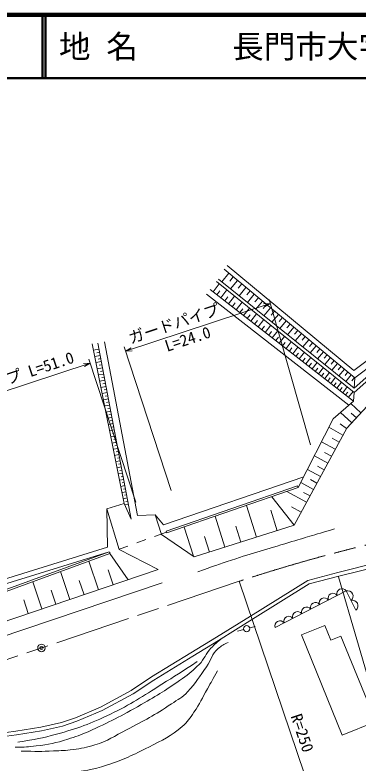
# Model space of a CAD drawing. Units: millimetres, scale not verified. Extents: x 40000 to 680000, y 20000 to 380000.
# Drawn here: x 363403 to 417783, y 261449 to 380000 of the extents above; entities that cross this region are included whole.
import ezdxf
from ezdxf.enums import TextEntityAlignment as Align

# ---------------------------------------------------------------- set-up
doc = ezdxf.new("R2010")
doc.units = ezdxf.units.MM
doc.header["$LTSCALE"] = 1000
doc.header["$PDMODE"] = 32
doc.header["$PDSIZE"] = 500
doc.linetypes.add('CHAIN', pattern=[18.5, 12, -1.5, 3.5, -1.5])
for name, color, linetype, lineweight in [('M-BGD', 7, 'Continuous', 13), ('M-BMK', 2, 'CHAIN', 13), ('M-BMK-SRVR', 3, 'Continuous', 13), ('M-STR-HTXT', 7, 'Continuous', 13), ('M-TTL', 2, 'Continuous', 140), ('M-TTL-LINE', 7, 'Continuous', 50), ('M-TTL-TXT', 7, 'Continuous', 13)]:
    doc.layers.add(name, color=color, linetype=linetype, lineweight=lineweight)
doc.styles.add('ＭＳ ゴシック', font='')
doc.styles.get('ＭＳ ゴシック').set_extended_font_data('MS Gothic')

msp = doc.modelspace()

# ---------------------------------------------------------------- linework, layer by layer
at = {"layer": 'M-BGD'}
for p, q in [((417100, 323678), (397054, 340312)), ((397320, 339067), (396191, 337707)), ((417268, 322514), (396550, 339706)), ((398000, 338503), (397435, 337823)), ((398680, 337938), (397569, 336600)), ((394795, 336142), (395775, 337400)), ((399349, 337383), (398794, 336713)), ((400019, 336827), (398925, 335509)), ((416338, 318170), (393759, 335747)), ((417068, 318803), (394342, 336495)), ((395415, 335660), (395897, 336279)), ((396034, 335178), (396998, 336416)), ((400678, 336281), (400131, 335622)), ((401336, 335734), (400260, 334436)), ((396644, 334703), (397119, 335313)), ((397254, 334228), (398204, 335448)), ((397854, 333760), (398322, 334361)), ((398455, 333293), (399390, 334494)), ((401985, 335195), (401447, 334547)), ((402634, 334657), (401574, 333380)), ((399046, 332833), (399507, 333424)), ((399638, 332372), (400559, 333555)), ((403272, 334127), (402742, 333489)), ((403911, 333598), (402868, 332341)), ((400220, 331919), (400674, 332501)), ((400803, 331465), (401709, 332630)), ((404539, 333076), (404018, 332447)), ((405168, 332554), (404141, 331317)), ((405787, 332041), (405273, 331422)), ((401376, 331019), (401822, 331592)), ((401949, 330573), (402842, 331719)), ((403079, 329694), (403958, 330823)), ((406405, 331528), (405394, 330310)), ((407014, 331022), (406509, 330413)), ((402514, 330133), (402954, 330698)), ((403635, 329261), (404067, 329817)), ((404191, 328828), (405056, 329940)), ((407623, 330517), (406628, 329318)), ((408223, 330019), (407725, 329420)), ((404738, 328402), (405164, 328949)), ((405286, 327975), (406138, 329070)), ((408822, 329522), (407843, 328342)), ((409412, 329032), (408923, 328442)), ((410003, 328542), (409038, 327381)), ((380727, 302560), (375658, 327867)), ((376530, 328012), (381833, 300096)), ((377606, 328217), (382833, 300700)), ((405825, 327556), (406244, 328095)), ((406364, 327136), (407203, 328214)), ((406895, 326723), (407308, 327254)), ((407426, 326310), (408252, 327371)), ((410583, 328060), (410101, 327479)), ((411164, 327578), (410215, 326435)), ((423119, 328175), (417100, 323678)), ((423738, 327348), (417268, 322514)), ((376717, 327030), (375858, 326867)), ((376903, 326047), (376054, 325886)), ((376810, 326539), (376381, 326457)), ((407948, 325903), (408355, 326425)), ((408471, 325496), (409285, 326541)), ((411736, 327104), (411262, 326532)), ((412308, 326629), (411374, 325504)), ((412871, 326162), (412404, 325599)), ((377090, 325065), (376251, 324906)), ((376996, 325556), (376572, 325476)), ((408986, 325095), (409386, 325610)), ((409500, 324694), (410302, 325724)), ((410514, 323905), (411303, 324919)), ((413434, 325695), (412514, 324587)), ((413988, 325235), (413528, 324681)), ((377276, 324083), (376447, 323925)), ((377183, 324574), (376764, 324494)), ((410007, 324300), (410402, 324807)), ((411013, 323517), (411402, 324016)), ((411512, 323128), (412289, 324126)), ((414542, 324776), (413637, 323685)), ((415087, 324323), (414635, 323778)), ((415633, 323870), (414742, 322797)), ((377463, 323100), (376644, 322944)), ((377370, 323591), (376955, 323513)), ((377556, 322609), (377147, 322531)), ((412004, 322745), (412386, 323237)), ((412495, 322363), (413260, 323346)), ((412979, 321986), (413356, 322470)), ((413463, 321609), (414216, 322577)), ((416170, 323425), (415724, 322888)), ((416707, 322979), (415829, 321922)), ((417235, 322541), (416797, 322012)), ((417268, 322514), (417176, 320840)), ((377650, 322118), (376840, 321964)), ((377743, 321626), (377338, 321550)), ((413939, 321238), (414310, 321715)), ((414416, 320868), (415158, 321821)), ((377836, 321135), (377036, 320983)), ((378023, 320153), (377233, 320003)), ((377930, 320644), (377530, 320568)), ((414885, 320502), (415250, 320971)), ((415354, 320137), (416085, 321075)), ((415816, 319777), (416176, 320239)), ((416278, 319418), (416998, 320342)), ((417068, 318803), (417192, 320186)), ((378210, 319170), (377429, 319022)), ((378116, 319662), (377721, 319587)), ((415989, 314532), (420703, 319618)), ((378396, 318188), (377626, 318042)), ((378303, 318679), (377913, 318605)), ((413816, 315977), (417068, 318803)), ((418251, 316972), (416658, 318448)), ((378583, 317206), (377822, 317061)), ((378490, 317697), (378104, 317624)), ((378676, 316714), (378296, 316642)), ((416775, 315380), (415010, 317015)), ((417513, 316176), (416717, 316914)), ((378770, 316223), (378019, 316080)), ((378863, 315732), (378487, 315661)), ((408300, 305092), (413816, 315977)), ((378956, 315241), (378215, 315100)), ((379143, 314258), (378411, 314119)), ((379050, 314749), (378679, 314679)), ((407647, 299121), (415989, 314532)), ((415394, 313433), (413144, 314651)), ((415967, 314491), (414964, 315190)), ((379330, 313276), (378608, 313139)), ((379236, 313767), (378870, 313698)), ((379516, 312293), (378804, 312158)), ((379423, 312785), (379062, 312716)), ((379610, 311802), (379254, 311735)), ((414176, 311182), (411987, 312367)), ((414785, 312308), (413660, 312917)), ((379703, 311311), (379001, 311178)), ((379796, 310820), (379445, 310753)), ((413584, 310088), (412489, 310680)), ((379890, 310329), (379197, 310197)), ((379983, 309837), (379637, 309772)), ((412991, 308993), (410861, 310146)), ((380076, 309346), (379394, 309216)), ((380263, 308364), (379590, 308236)), ((380169, 308855), (379828, 308790)), ((412415, 307928), (411350, 308505)), ((380449, 307381), (379786, 307255)), ((380356, 307872), (380020, 307809)), ((411838, 306863), (409766, 307985)), ((380636, 306399), (379983, 306275)), ((380543, 306890), (380211, 306827)), ((380729, 305908), (380403, 305846)), ((409170, 306808), (386947, 299182)), ((410717, 304791), (408701, 305882)), ((411277, 305827), (410241, 306388)), ((380823, 305416), (380179, 305294)), ((380916, 304925), (380594, 304864)), ((408202, 305375), (387372, 298189)), ((408300, 305092), (387469, 297905)), ((408300, 305092), (408202, 305375)), ((381009, 304434), (380376, 304314)), ((381103, 303943), (380786, 303883)), ((407647, 299121), (404119, 303649)), ((409626, 302776), (406496, 304469)), ((410171, 303783), (409163, 304329)), ((377981, 301720), (380727, 302560)), ((381196, 303452), (380572, 303333)), ((381833, 300096), (380727, 302560)), ((381383, 302469), (380816, 302361)), ((381289, 302960), (380977, 302901)), ((379907, 295293), (377981, 301720)), ((378095, 295635), (377981, 301720)), ((401712, 297243), (400122, 302270)), ((404964, 298272), (403936, 301525)), ((408779, 301211), (407214, 302058)), ((382833, 300700), (385626, 300788)), ((385626, 300788), (386634, 297680)), ((386947, 299182), (385626, 300788)), ((396685, 295653), (395136, 300550)), ((391679, 294223), (390215, 298852)), ((391832, 294118), (407647, 299121)), ((399198, 296448), (398403, 298962)), ((387421, 298047), (385540, 297366)), ((386634, 297680), (391832, 294118)), ((387469, 297905), (387372, 298189)), ((384130, 296855), (382719, 296345)), ((394236, 294879), (393462, 297327)), ((378095, 295635), (354644, 288430)), ((381309, 295834), (379898, 295324)), ((386084, 292096), (379907, 295293)), ((378317, 294911), (353987, 287436)), ((378420, 294629), (378317, 294911)), ((378488, 294813), (378368, 294770)), ((381348, 290494), (378420, 294629)), ((376620, 288894), (375090, 293416)), ((335835, 275094), (386084, 292096)), ((372097, 287364), (370602, 291782)), ((378984, 289694), (378184, 292058)), ((414700, 290974), (421541, 267387)), ((386734, 290007), (337885, 273536)), ((367679, 285869), (366218, 290186)), ((374358, 288129), (373593, 290390)), ((369888, 286616), (369140, 288826)), ((365520, 285138), (364790, 287297)), ((399654, 282598), (398675, 282339)), ((400617, 282867), (401493, 283098)), ((412531, 283251), (408826, 281749)), ((413473, 280927), (412531, 283251)), ((408826, 281749), (415259, 265884)), ((415076, 281578), (413473, 280927)), ((420567, 268036), (415076, 281578)), ((415259, 265884), (420567, 268036))]:
    msp.add_line(p, q, dxfattribs=at)
for points in [[(424726, 327540), (417176, 320840), (395639, 338151)], [(425058, 327166), (417192, 320186), (395326, 337761)], [(361999, 266286), (363557, 266507), (367515, 267121), (370762, 267896), (373019, 268639), (376969, 270311), (381815, 272952), (385067, 275096), (391281, 278908), (395327, 281376), (400755, 284744), (409808, 290399), (414606, 291659), (421070, 293258), (428533, 294930), (434470, 296093), (451459, 298565), (464005, 299661), (469384, 299952), (478339, 300105), (486626, 300105)], [(362041, 265686), (363645, 265913), (367630, 266532), (370925, 267318), (373230, 268077), (377230, 269770), (382124, 272438), (385389, 274589), (391594, 278396), (395642, 280864), (401072, 284234), (410049, 289841), (414754, 291077), (421208, 292674), (428656, 294343), (434571, 295501), (451528, 297968), (464047, 299062), (469405, 299352), (478344, 299505), (486612, 299505)], [(378317, 294911), (355556, 286623), (353415, 286428), (344786, 282729), (333937, 278710)], [(378420, 294629), (355622, 286328), (353490, 286134), (344897, 282451), (334041, 278428)], [(417453, 285680), (415890, 288733), (404659, 282918)]]:
    msp.add_lwpolyline(points, dxfattribs=at)
msp.add_circle((400132, 282743), 500, dxfattribs=at)
for centre, radius, start, end in [((413828, 287557), 796, 34.322, 200.42819), ((415232, 288284), 796, 34.322, 200.42819), ((416125, 287890), 875, 308.65535, 105.56089), ((411020, 286103), 796, 34.322, 200.42819), ((412424, 286830), 796, 34.322, 200.42819), ((416906, 286363), 875, 308.65535, 105.56089), ((409616, 285376), 796, 34.322, 200.42819), ((406809, 283922), 796, 34.322, 200.42819), ((408213, 284649), 796, 34.322, 200.42819), ((405405, 283196), 796, 34.322, 200.42819)]:
    msp.add_arc(centre, radius, start, end, dxfattribs=at)
for points, knots in [([(392397, 291767), (394965, 292692), (395650, 292923), (397749, 293622), (401256, 294791), (403263, 295313), (406800, 296385), (409624, 297241), (410509, 297507), (414033, 298566)], [0, 0, 0, 0, 1, 1, 1, 2, 2, 2, 3, 3, 3, 3]), ([(396271, 281255), (395396, 280581), (395112, 280334), (394461, 279649), (393606, 278750), (393470, 277959), (392595, 277081), (391639, 276122), (391039, 275644), (389941, 274851), (387489, 273080), (386024, 272210), (383399, 270708), (380203, 268879), (378359, 267934), (375003, 266419), (373775, 265865), (373053, 265627), (371768, 265220), (369873, 264619), (368764, 264393), (366788, 264165), (365488, 264016), (365008, 263978), (363445, 263947)], [0, 0, 0, 0, 1, 1, 1, 2, 2, 2, 3, 3, 3, 4, 4, 4, 5, 5, 5, 6, 6, 6, 7, 7, 7, 8, 8, 8, 8]), ([(397174, 280558), (396451, 280231), (396168, 280035), (395612, 279577), (394581, 278728), (394523, 277799), (393758, 276705), (392648, 275118), (392085, 274171), (390777, 272743), (389928, 271816), (389238, 271523), (388197, 270817), (385539, 269014), (383910, 268215), (381073, 266710), (379154, 265692), (378126, 264970), (376057, 264311), (374744, 263893), (373969, 263776), (372604, 263584), (371406, 263415), (370723, 263426), (369515, 263366), (367515, 263266), (366839, 263297), (364390, 263329)], [0, 0, 0, 0, 1, 1, 1, 2, 2, 2, 3, 3, 3, 4, 4, 4, 5, 5, 5, 6, 6, 6, 7, 7, 7, 8, 8, 8, 9, 9, 9, 9]), ([(363871, 264744), (366741, 265207), (367622, 265401), (369977, 266028), (373421, 266945), (375306, 267685), (378531, 269203), (381858, 270768), (383546, 271993), (386672, 273928), (388886, 275297), (389610, 275759), (392280, 277528)], [0, 0, 0, 0, 1, 1, 1, 2, 2, 2, 3, 3, 3, 4, 4, 4, 4]), ([(395484, 276087), (394727, 274683), (394530, 274321), (393903, 273198), (393090, 271740), (392697, 270883), (391777, 269490), (391152, 268544), (390771, 268008), (389923, 267255), (388107, 265642), (386799, 265085), (384635, 263984), (382093, 262690), (380630, 262009), (377929, 261094), (375658, 260325), (374280, 260270), (371932, 259786), (368471, 259072), (366484, 258906), (363045, 258096), (360425, 257478), (358991, 256999), (356393, 256296), (353561, 255530), (352677, 255291), (349142, 254334)], [0, 0, 0, 0, 1, 1, 1, 2, 2, 2, 3, 3, 3, 4, 4, 4, 5, 5, 5, 6, 6, 6, 7, 7, 7, 8, 8, 8, 9, 9, 9, 9])]:
    msp.add_open_spline(points, degree=3, knots=knots, dxfattribs=at)
at = {"layer": 'M-BMK'}
msp.add_line((398941, 290248), (344265, 271812), dxfattribs=at)
msp.add_arc((479847, 44814), 258425, 84.58701, 108.24459, dxfattribs=at)
at = {"layer": 'M-BMK-SRVR'}
msp.add_circle((367607, 279683), 600, dxfattribs=at)
msp.add_point((367607, 279683), dxfattribs=at)
at = {"layer": 'M-STR-HTXT'}
for p, q in [((410241, 311870), (403672, 334919)), ((380932, 326700), (403851, 334292)), ((403851, 334292), (402823, 334215)), ((403851, 334292), (402980, 333740)), ((388176, 304628), (380708, 327383)), ((380932, 326700), (381803, 327252)), ((380932, 326700), (381960, 326777)), ((328075, 309190), (375303, 324835)), ((375303, 324835), (374275, 324758)), ((375303, 324835), (374433, 324283)), ((382542, 302779), (375097, 325464)), ((398941, 290248), (409294, 259677))]:
    msp.add_line(p, q, dxfattribs=at)
at = {"layer": 'M-TTL'}
msp.add_line((680000, 380000), (40000, 380000), dxfattribs=at)
at = {"layer": 'M-TTL-LINE'}
for p, q in [((367750, 380000), (367750, 370000)), ((368250, 380000), (368250, 370000)), ((40000, 370000), (680000, 370000))]:
    msp.add_line(p, q, dxfattribs=at)

# ---------------------------------------------------------------- texts
at = {"layer": 'M-STR-HTXT', "style": 'ＭＳ ゴシック'}
for s, rotation, p in [('ガードパイプ', 18.328, (389054, 329706)), ('L=24.0', 18.328, (391240, 327263)), ('ガードパイプ L=51.0', 18.328, (361857, 320697)), ('R=250', 288.709, (407558, 265740))]:
    msp.add_text(s, height=1833, rotation=rotation, dxfattribs=at).set_placement(p, align=Align.BOTTOM_CENTER)
at = {"layer": 'M-TTL-TXT', "style": 'ＭＳ ゴシック'}
msp.add_text('地 名      長門市大字俵山', height=3666, dxfattribs=at).set_placement((370380, 375000), align=Align.MIDDLE_LEFT)

doc.saveas('drawing.dxf')
